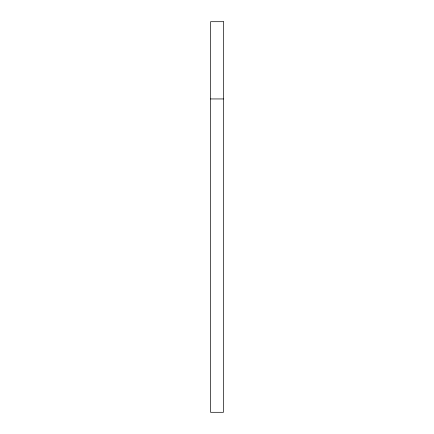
<?xml version="1.0" encoding="UTF-8"?>
<svg xmlns="http://www.w3.org/2000/svg" width="434" height="434" viewBox="0 0 434 434"><rect width="100%" height="100%" fill="white"/><g stroke="black" fill="none" stroke-linecap="round" stroke-linejoin="round"><path stroke-width="0.65" d="M210.561 98.947L223.439 98.947M223.439 21.7L210.561 21.7L210.561 412.3L223.439 412.3L223.439 21.7"/></g></svg>
